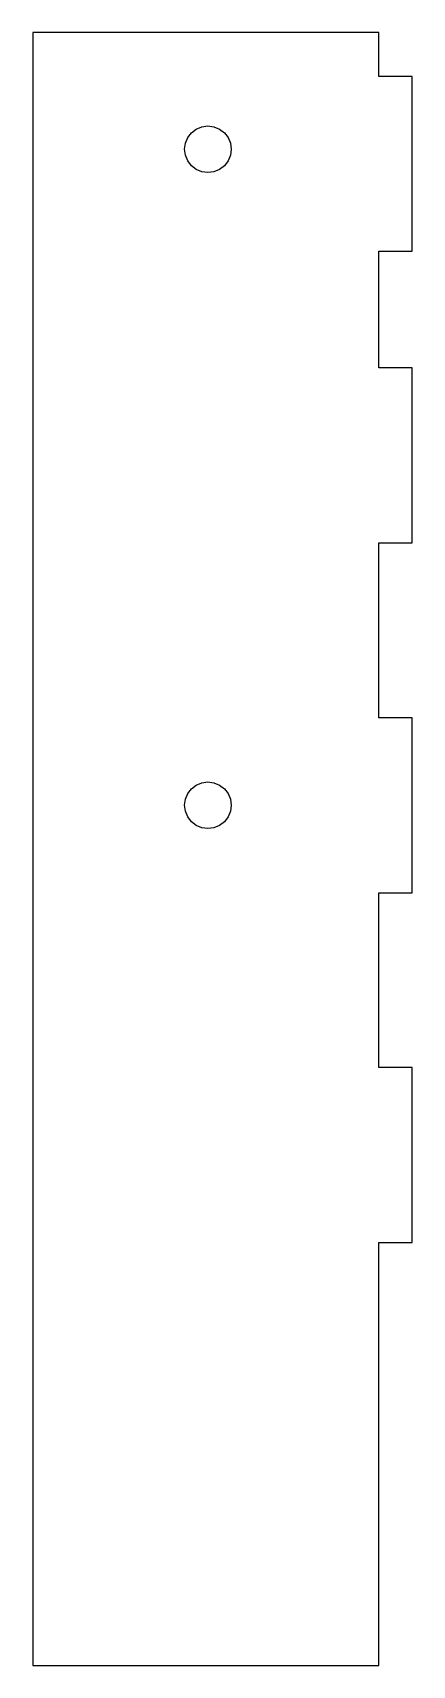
# Model space of a CAD drawing. Header units: metres. Extents: x -12 to 14, y -59 to 53.
import ezdxf

# ---------------------------------------------------------------- set-up
doc = ezdxf.new("R2010")
doc.units = ezdxf.units.M

msp = doc.modelspace()

# ---------------------------------------------------------------- linework, layer by layer
for p, q in [((11.7, 53), (-12, 53)), ((-12, 53), (-12, -59)), ((11.7, 50), (11.7, 53)), ((14, 50), (11.7, 50)), ((14, 38), (14, 50)), ((-1.38564, 45.8), (-1.13136, 46.1314)), ((-1.13136, 46.1314), (-0.799988, 46.3856)), ((-0.799988, 46.3856), (-0.414108, 46.5455)), ((-0.414108, 46.5455), (0, 46.6)), ((0, 46.6), (0.414108, 46.5455)), ((0.414108, 46.5455), (0.799988, 46.3856)), ((0.799988, 46.3856), (1.13136, 46.1314)), ((1.13136, 46.1314), (1.38564, 45.8)), ((-1.59999, 45), (-1.54547, 45.4141)), ((-1.54547, 44.5859), (-1.59999, 45)), ((-1.54547, 45.4141), (-1.38564, 45.8)), ((1.38564, 45.8), (1.54547, 45.4141)), ((1.54547, 45.4141), (1.59999, 45)), ((1.59999, 45), (1.54547, 44.5859)), ((-1.38564, 44.2), (-1.54547, 44.5859)), ((-1.13136, 43.8686), (-1.38564, 44.2)), ((-0.799988, 43.6143), (-1.13136, 43.8686)), ((1.13136, 43.8686), (0.799988, 43.6143)), ((1.38564, 44.2), (1.13136, 43.8686)), ((1.54547, 44.5859), (1.38564, 44.2)), ((-0.414108, 43.4545), (-0.799988, 43.6143)), ((0, 43.4), (-0.414108, 43.4545)), ((0.414108, 43.4545), (0, 43.4)), ((0.799988, 43.6143), (0.414108, 43.4545)), ((11.7, 30), (11.7, 38)), ((11.7, 38), (14, 38)), ((14, 30), (11.7, 30)), ((14, 18), (14, 30)), ((11.7, 6), (11.7, 18)), ((11.7, 18), (14, 18)), ((14, 6), (11.7, 6)), ((14, -6), (14, 6)), ((-1.38564, 0.799988), (-1.13136, 1.13136)), ((-1.13136, 1.13136), (-0.799988, 1.38564)), ((-0.799988, 1.38564), (-0.414108, 1.54547)), ((-0.414108, 1.54547), (0, 1.59999)), ((0, 1.59999), (0.414108, 1.54547)), ((0.414108, 1.54547), (0.799988, 1.38564)), ((0.799988, 1.38564), (1.13136, 1.13136)), ((1.13136, 1.13136), (1.38564, 0.799988)), ((-1.59999, 0), (-1.54547, 0.414108)), ((-1.54547, -0.414108), (-1.59999, 0)), ((-1.54547, 0.414108), (-1.38564, 0.799988)), ((1.38564, 0.799988), (1.54547, 0.414108)), ((1.54547, 0.414108), (1.59999, 0)), ((1.59999, 0), (1.54547, -0.414108)), ((-1.38564, -0.799988), (-1.54547, -0.414108)), ((-1.13136, -1.13136), (-1.38564, -0.799988)), ((1.38564, -0.799988), (1.13136, -1.13136)), ((1.54547, -0.414108), (1.38564, -0.799988)), ((-0.799988, -1.38564), (-1.13136, -1.13136)), ((-0.414108, -1.54547), (-0.799988, -1.38564)), ((0, -1.59999), (-0.414108, -1.54547)), ((0.414108, -1.54547), (0, -1.59999)), ((0.799988, -1.38564), (0.414108, -1.54547)), ((1.13136, -1.13136), (0.799988, -1.38564)), ((11.7, -18), (11.7, -6)), ((11.7, -6), (14, -6)), ((14, -18), (11.7, -18)), ((14, -30), (14, -18)), ((11.7, -30), (14, -30)), ((11.7, -59), (11.7, -30)), ((-12, -59), (11.7, -59))]:
    msp.add_line(p, q)

doc.saveas('drawing.dxf')
